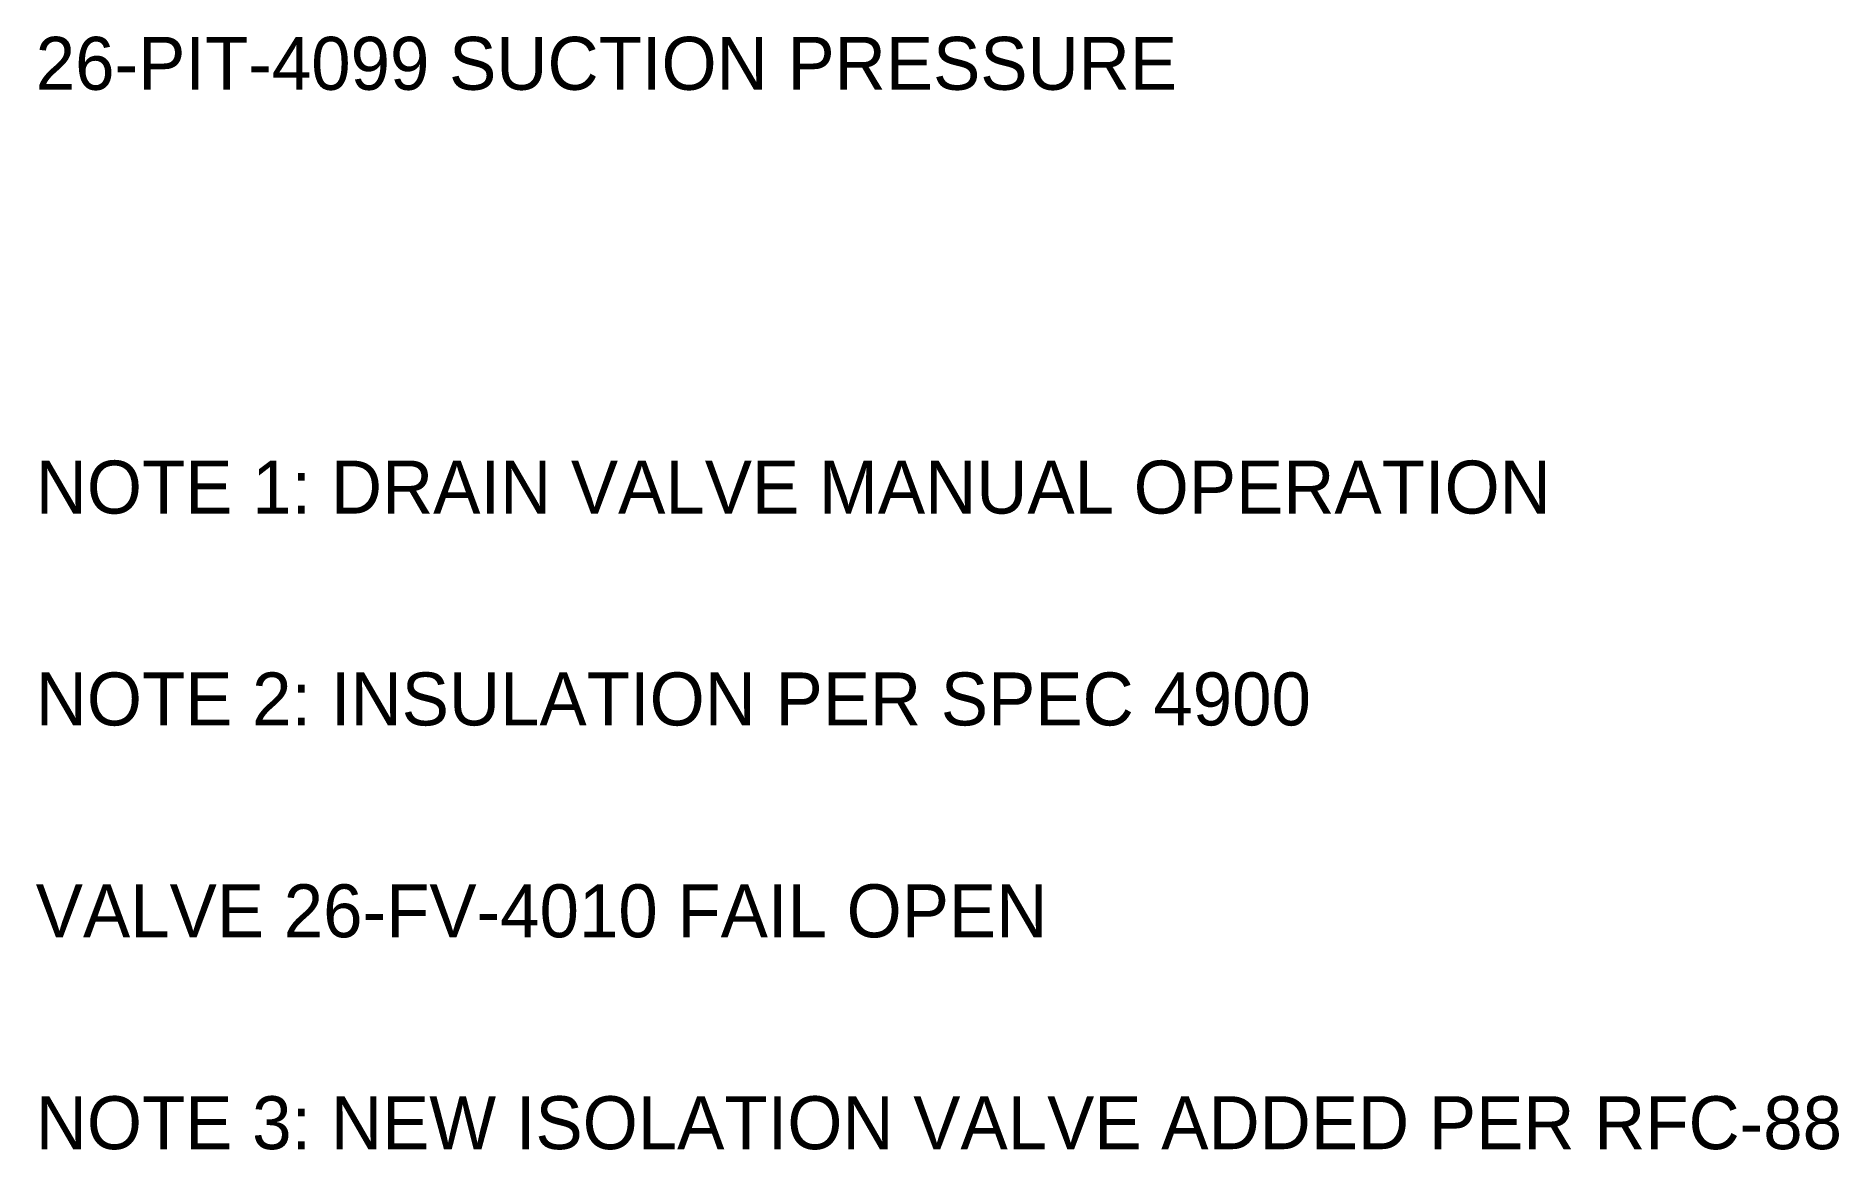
# Model space of a CAD drawing. Header units: metres. Extents: x 0 to 85.1, y 50 to 102.5.
import ezdxf

# ---------------------------------------------------------------- set-up
doc = ezdxf.new("R2010")
doc.units = ezdxf.units.M

msp = doc.modelspace()

# ---------------------------------------------------------------- texts
for s, p in [('26-PIT-4099 SUCTION PRESSURE', (0, 100)), ('NOTE 1: DRAIN VALVE MANUAL OPERATION', (0, 80)), ('NOTE 2: INSULATION PER SPEC 4900', (0, 70)), ('VALVE 26-FV-4010 FAIL OPEN', (0, 60)), ('NOTE 3: NEW ISOLATION VALVE ADDED PER RFC-88', (0, 50))]:
    msp.add_text(s, height=2.5).set_placement(p)

doc.saveas('drawing.dxf')
